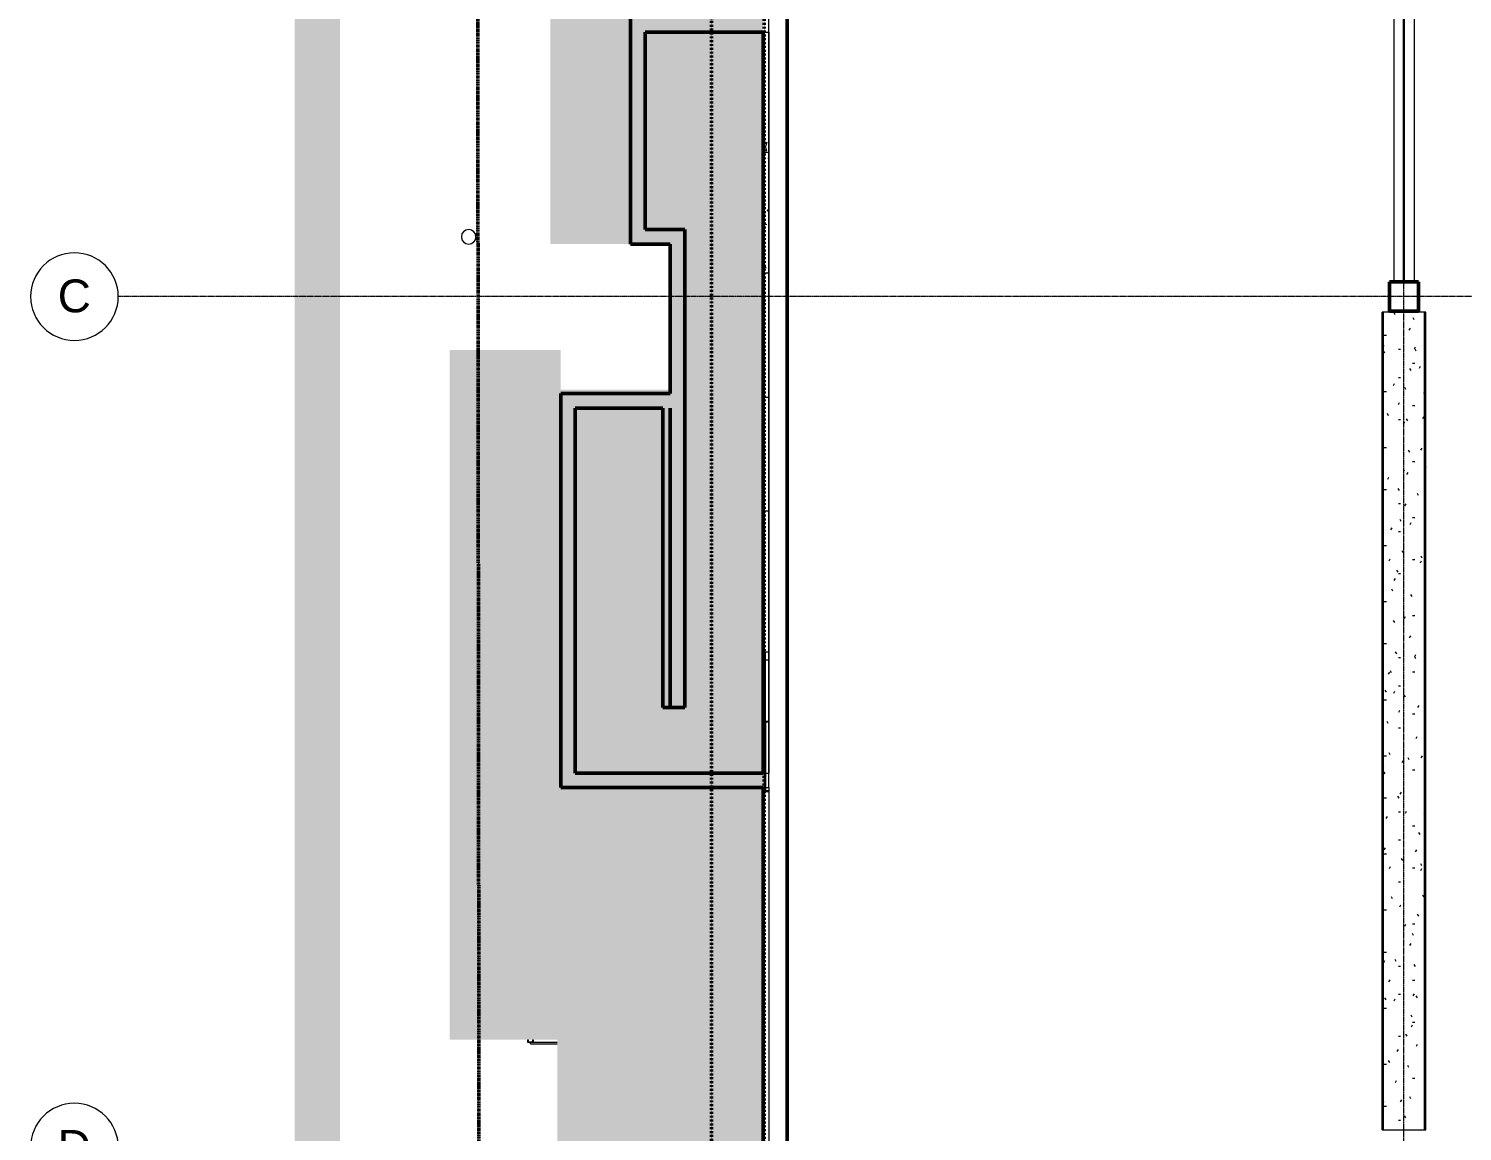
# Model space of a CAD drawing. Header units: inches. Extents: x -4235 to -464, y 9706 to 12365.
# Drawn here: x -4235 to -3449, y 10825 to 11429 of the extents above; entities that cross this region are included whole.
import ezdxf

# ---------------------------------------------------------------- set-up
doc = ezdxf.new("R2010")
doc.units = ezdxf.units.IN
doc.header["$MEASUREMENT"] = 0
for name, pattern in [('Dash 1_16_', [0.125, 0.0625, -0.0625]), ('Double Dash 3_8_', [1, 0.375, -0.125, 0.125, -0.125, 0.125, -0.125]), ('Grid Line 1_2_', [0.875, 0.5, -0.125, 0.125, -0.125]), ('Oculto', [0.28125, 0.1875, -0.09375])]:
    doc.linetypes.add(name, pattern=pattern)
for name, color, linetype, lineweight in [('0-1', 7, 'Continuous', 5), ('A-FLOR-5', 192, 'Continuous', 9), ('A-FLOR-PATT-1', 9, 'Continuous', 9), ('A-GLAZ-CURT', 52, 'Continuous', 9), ('A-GLAZ-CWMG', 51, 'Continuous', 9), ('A-WALL', 113, 'Continuous', 13), ('A-WALL-6', 113, 'Continuous', 9), ('C-PROP-LINE', 91, 'Double Dash 3_8_', 50), ('C-PROP-LINE-1', 91, 'Dash 1_16_', 50), ('C-TOPO-1', 9, 'Continuous', 9), ('E-LITE-EQPM', 33, 'Continuous', 9), ('S-BEAM', 12, 'Continuous', 9), ('S-BEAM-1', 9, 'Continuous', 9), ('S-BEAM-2', 12, 'Oculto', 9), ('S-COLS', 52, 'Continuous', 9), ('S-COLS-1', 52, 'Continuous', 50), ('S-FNDN-5', 32, 'Continuous', 50), ('S-GRID-1', 1, 'Grid Line 1_2_', 9), ('S-GRID-IDEN', 1, 'Continuous', 9)]:
    doc.layers.add(name, color=color, linetype=linetype, lineweight=lineweight)
doc.styles.add('Arial', font='arial.ttf', dxfattribs={"height": 18})
pattern_1 = [(0, (0, 0), (24, 24), [24, -24]), (0, (0, 9), (24, 24), [24, -24]), (0, (0, 18), (24, 24), [24, -24]), (90, (3, 21), (-24, 24), [24, -24]), (90, (12, 21), (-24, 24), [24, -24]), (90, (21, 21), (-24, 24), [24, -24])]

# ---------------------------------------------------------------- blocks, each defined once
blk = doc.blocks.new('CTR  - Topography_rvt-1-BACKGROUND - RCP - BASEMENT FLOOR')
at = {"layer": 'C-TOPO-1'}
h = blk.add_hatch(dxfattribs=at)
h.set_pattern_fill('FP_1', color=256, style=0, pattern_type=2)
h.set_pattern_definition(pattern_1)
h.paths.add_polyline_path([(-4088.96, 9706.2), (-4064.23, 9706.2), (-4064.23, 11551.59), (-4088.96, 11551.59), (-4088.96, 9707.09)], flags=0)
h = blk.add_hatch(dxfattribs=at)
h.set_pattern_fill('FP_1', color=256, style=0, pattern_type=2)
h.set_pattern_definition(pattern_1)
h.paths.add_polyline_path([(-3856.56, 9901.19), (-3832.32, 9901.19), (-3832.32, 9906.13), (-3849.66, 9906.1), (-3849.66, 9906.64), (-3849.64, 9914.65), (-3832.32, 9914.62), (-3832.32, 9962.12), (-3835.72, 9963.94), (-3889.05, 9960.93), (-3891, 9963.76), (-3895.22, 9963.94), (-3991.56, 10021.9), (-3892.13, 10067.99), (-3840.58, 10069.47), (-3832.32, 10067.81), (-3832.32, 11548.59), (-4004.23, 11548.59), (-4004.23, 11434.99), (-3949.06, 11434.99), (-3949.06, 11310.99), (-3883.32, 11310.99), (-3883.32, 11231.11), (-3943.32, 11231.11), (-3943.32, 11252.99), (-4004.17, 11252.99), (-4004.17, 10874.99), (-3945.17, 10874.99), (-3945.17, 10818.99), (-4004.17, 10818.99), (-4004.17, 10215.19), (-3957.17, 10215.19), (-3957.17, 10159.19), (-4004.23, 10159.19), (-4004.23, 9943.19), (-3917.32, 9943.19), (-3917.32, 9947.19), (-3909.32, 9947.19), (-3909.32, 9943.19), (-3906.57, 9943.19), (-3906.57, 9901.19), (-3864.71, 9901.19)], flags=0)
blk = doc.blocks.new('Concrete-Rectangular-Column - ONE-1856735-BACKGROUND - RCP - BASEMENT FLOOR')
at = {"layer": 'S-COLS-1'}
for p, q in [((-8, 8), (8, 8)), ((-8, -8), (-8, 8)), ((8, 8), (8, -8)), ((8, -8), (-8, -8))]:
    blk.add_line(p, q, dxfattribs=at)
blk = doc.blocks.new('Pathway_Cooper_McGraw-Edison _BSC-BRC_Round - Pathway_Cooper_McGraw-Edison _BSC-BRC_Round-V8-BACKGROUND - RCP - BASEMENT FLOOR')
at = {"layer": 'E-LITE-EQPM'}
for start, end in [(0, 180), (180, 360)]:
    blk.add_arc((0, 0), 4, start, end, dxfattribs=at)
blk = doc.blocks.new('W-Ala ancha - W460X177-2681735-BACKGROUND - RCP - BASEMENT FLOOR')
at = {"layer": 'S-BEAM'}
for p, q in [((-76.26, 5.65), (-76.26, -5.65)), ((-76.26, 5.65), (68.53, 5.65)), ((-76.26, -5.65), (68.53, -5.65))]:
    blk.add_line(p, q, dxfattribs=at)
at = {"layer": 'S-BEAM-2'}
for p, q in [((68.53, 0.33), (-76.26, 0.33)), ((68.53, -0.33), (-76.26, -0.33))]:
    blk.add_line(p, q, dxfattribs=at)
blk = doc.blocks.new('Inverted Tee Beam - 24IT 40_32-2543530-BACKGROUND - RCP - BASEMENT FLOOR')
at = {"layer": 'S-BEAM-1'}
h = blk.add_hatch(dxfattribs=at)
h.set_pattern_fill('FP_42', color=256, style=0, pattern_type=2)
h.set_pattern_definition([(90, (11049.439, 1728.268), (-7.68, 21.722), [0.896, -15.396, 0.896, -15.396, -86.889]), (90, (11049.439, 1728.268), (-7.68, 21.722), [-32.583, 0.896, -31.687, 0.896, -15.396, -38.014]), (90, (11049.439, 1728.268), (-7.68, 21.722), [-81.459, 0.896, -9.965, 0.896, -26.257]), (202.208, (11045.599, 1736.414), (-26.0559108, -16.9086766), [1.185, -20.367, 1.185, -135.31]), (202.208, (11045.599, 1736.414), (-26.0559108, -16.9086766), [-22.737, -20.367, 1.185, -41.919, -71.84]), (202.208, (11045.599, 1736.414), (-26.0559108, -16.9086766), [-86.208, 1.185, -20.367, 1.185, -49.103]), (202.208, (11045.599, 1736.414), (-26.0559108, -16.9086766), [-108.945, -13.183, 1.185, -34.735]), (337.792, (11030.239, 1739.129), (27.152691, -4.8140186), [1.185, -20.367, 1.185, -135.31]), (337.792, (11030.239, 1739.129), (27.152691, -4.8140186), [-22.737, -20.367, 1.185, -41.919, -71.84]), (337.792, (11030.239, 1739.129), (27.152691, -4.8140186), [-86.208, 1.185, -20.367, 1.185, -49.103]), (337.792, (11030.239, 1739.129), (27.152691, -4.8140186), [-108.945, -13.183, 1.185, -34.735])])
h.paths.add_polyline_path([(223.82, 12), (-224.29, 12), (-224.29, 11.21), (223.82, 11.21)], flags=0)
h = blk.add_hatch(dxfattribs=at)
h.set_pattern_fill('FP_43', color=256, style=0, pattern_type=2)
h.set_pattern_definition([(90, (11049.439, 3481.324), (-7.68, 30.72), [1.267, -21.773, 1.267, -21.773, -122.88]), (90, (11049.439, 3481.324), (-7.68, 30.72), [-46.08, 1.267, -44.813, 1.267, -21.773, -53.76]), (90, (11049.439, 3481.324), (-7.68, 30.72), [-115.2, 1.267, -14.093, 1.267, -37.133]), (210, (11045.599, 3492.844), (-22.7643004, -22.011075), [1.267, -21.773, 1.267, -21.773, -122.88]), (210, (11045.599, 3492.844), (-22.7643004, -22.011075), [-46.08, 1.267, -44.813, 1.267, -21.773, -53.76]), (210, (11045.599, 3492.844), (-22.7643004, -22.011075), [-115.2, 1.267, -14.093, 1.267, -37.133]), (330, (11030.239, 3496.684), (30.4443004, -8.708925), [1.267, -21.773, 1.267, -21.773, -122.88]), (330, (11030.239, 3496.684), (30.4443004, -8.708925), [-46.08, 1.267, -44.813, 1.267, -21.773, -53.76]), (330, (11030.239, 3496.684), (30.4443004, -8.708925), [-115.2, 1.267, -14.093, 1.267, -37.133])])
h.paths.add_polyline_path([(223.82, -11.21), (223.82, 11.21), (-224.29, 11.21), (-224.29, -11.21), (13.92, -11.21)], flags=0)
h = blk.add_hatch(dxfattribs=at)
h.set_pattern_fill('FP_44', color=256, style=0, pattern_type=2)
h.set_pattern_definition([(90, (11049.439, 1753.056), (-7.68, 21.722), [0.896, -15.396, 0.896, -15.396, -86.889]), (90, (11049.439, 1753.056), (-7.68, 21.722), [-32.583, 0.896, -31.687, 0.896, -15.396, -38.014]), (90, (11049.439, 1753.056), (-7.68, 21.722), [-81.459, 0.896, -9.965, 0.896, -26.257]), (202.208, (11045.599, 1761.201), (-26.0559108, -16.9086766), [1.185, -20.367, 1.185, -135.31]), (202.208, (11045.599, 1761.201), (-26.0559108, -16.9086766), [-22.737, -20.367, 1.185, -41.919, -71.84]), (202.208, (11045.599, 1761.201), (-26.0559108, -16.9086766), [-86.208, 1.185, -20.367, 1.185, -49.103]), (202.208, (11045.599, 1761.201), (-26.0559108, -16.9086766), [-108.945, -13.183, 1.185, -34.735]), (337.792, (11030.239, 1763.917), (27.152691, -4.8140186), [1.185, -20.367, 1.185, -135.31]), (337.792, (11030.239, 1763.917), (27.152691, -4.8140186), [-22.737, -20.367, 1.185, -41.919, -71.84]), (337.792, (11030.239, 1763.917), (27.152691, -4.8140186), [-86.208, 1.185, -20.367, 1.185, -49.103]), (337.792, (11030.239, 1763.917), (27.152691, -4.8140186), [-108.945, -13.183, 1.185, -34.735])])
h.paths.add_polyline_path([(223.82, -11.21), (-224.29, -11.21), (-224.29, -12), (223.82, -12)], flags=0)
at = {"layer": 'S-BEAM'}
for p, q in [((-224.29, 12), (-224.29, 11.21)), ((223.82, 12), (-224.29, 12)), ((-224.29, 11.21), (-224.29, -11.21)), ((223.82, 11.21), (-224.29, 11.21)), ((223.82, 11.21), (223.82, 12)), ((223.82, -11.21), (223.82, 11.21)), ((-224.29, -11.21), (-224.29, -12)), ((223.82, -11.21), (-224.29, -11.21)), ((223.82, -12), (-224.29, -12)), ((223.82, -12), (223.82, -11.21))]:
    blk.add_line(p, q, dxfattribs=at)
blk = doc.blocks.new('Horizontal_Siding - Horizontal_Siding-2854788-BACKGROUND - RCP - BASEMENT FLOOR')
at = {"layer": 'A-GLAZ-CURT'}
for p, q in [((18.1, 2.25), (3.45, 2.25)), ((3.45, 1.5), (16.6, 1.5)), ((18.1, 2.25), (18.1, 1.5))]:
    blk.add_line(p, q, dxfattribs=at)
blk = doc.blocks.new('Rectangular Mullion - RAILING POST-V22-BACKGROUND - RCP - BASEMENT FLOOR')
at = {"layer": 'A-GLAZ-CWMG'}
for p, q in [((-3, 0), (-3, -1.5)), ((0, -1.5), (0, 0)), ((-3, -1.5), (0, -1.5)), ((-2.72, -1.18), (-2.79, -0.21)), ((-0.28, -1.18), (-2.72, -1.18)), ((-0.21, -0.21), (-0.28, -1.18))]:
    blk.add_line(p, q, dxfattribs=at)
for centre, start, end in [((-3, -0.21), 359.47196, 90), ((0, -0.21), 90, 180.52804)]:
    blk.add_arc(centre, 0.21, start, end, dxfattribs=at)
blk = doc.blocks.new('Family - ___-1878357-BACKGROUND - RCP - BASEMENT FLOOR')
at = {"layer": 'C-PROP-LINE'}
blk.add_line((-3989.42, 12089.69), (-3987.26, 10009.09), dxfattribs=at)
blk = doc.blocks.new('Family - ___-2835860-BACKGROUND - RCP - BASEMENT FLOOR')
at = {"layer": 'C-PROP-LINE-1'}
blk.add_line((-3860.72, 9980.19), (-3860.72, 11434.39), dxfattribs=at)
blk = doc.blocks.new('Family - ___-2835903-BACKGROUND - RCP - BASEMENT FLOOR')
at = {"layer": 'C-PROP-LINE-1'}
blk.add_line((-3831.82, 10009.09), (-3831.82, 12089.69), dxfattribs=at)
blk = doc.blocks.new('Family - ___-2835932-BACKGROUND - RCP - BASEMENT FLOOR')
at = {"layer": 'C-PROP-LINE-1'}
blk.add_line((-3860.72, 9980.19), (-3860.72, 12118.59), dxfattribs=at)
blk = doc.blocks.new('Grid - Grid Head - Circle-50561-BACKGROUND - RCP - BASEMENT FLOOR')
at = {"layer": 'S-GRID-IDEN'}
for start, end in [(360, 180), (180, 360)]:
    blk.add_arc((0, 0), 0.25, start, end, dxfattribs=at)

msp = doc.modelspace()

# ---------------------------------------------------------------- hatches: boundary and pattern name
at = {"layer": 'A-FLOR-PATT-1'}
h = msp.add_hatch(dxfattribs=at)
h.set_pattern_fill('FP_2', color=256, style=0, pattern_type=2)
h.set_pattern_definition([(50.006, (-3.525, 0), (27.543225, -2.402044), [2.88, -31.677]), (354.999, (-3.525, 0), (-5.32435, 28.8841), [2.304, -25.339]), (100.449, (-1.23, -0.2), (22.2107, 26.4701), [2.448, -26.924]), (46.19, (-3.525, 7.68), (40.983115, -6.34575), [4.32, -47.515]), (96.634, (-0.11, 7.15), (35.88335, 37.40191), [3.671, -40.386]), (351.182, (-3.525, 7.68), (35.88931, 37.40542), [3.455, -38.008]), (21.004, (0.314, 5.76), (22.92269, -15.45784), [2.879, -31.674]), (325.994, (0.314, 5.76), (9.35113, 27.839187), [2.304, -25.34]), (71.455, (2.224, 4.472), (32.26012, 12.39111), [2.448, -26.923]), (37.506, (-3.525, 0), (0.463745, 12.780136), [1.267, -23.766, 1.267, -24.457, -25.437]), (37.506, (-3.525, 0), (0.463745, 12.780136), [-50.758, 1.267, -24.169]), (7.502, (-3.525, 0), (10.098087, 15.145051), [1.267, -13.399, 1.267, -23.189, -9.694]), (7.502, (-3.525, 0), (10.098087, 15.145051), [-39.121, 1.267, -8.427]), (327.494, (-12.086, 0), (20.497689, -0.868232), [1.267, -8.332, 1.267, -28.68, -39.738]), (327.494, (-12.086, 0), (20.497689, -0.868232), [-39.546, 1.267, -38.471]), (317.494, (-15.926, 0), (22.395305, 3.839117), [1.267, -11.211, 1.267, -18.622, -28.221]), (317.494, (-15.926, 0), (22.395305, 3.839117), [-32.367, 1.267, -26.954])])
h.paths.add_polyline_path([(-3829.32, 11295.11), (-3829.32, 11434.99), (-3832.32, 11434.96), (-3832.32, 11295.11), (-3830.3, 11295.11)], flags=0)

# ---------------------------------------------------------------- linework, layer by layer
at = {"layer": 'A-FLOR-5'}
for p, q in [((-3829.32, 11013.11), (-3829.32, 11434.99)), ((-3829.32, 11295.11), (-3832.32, 11295.11)), ((-3832.32, 11011.61), (-3829.33, 11011.61))]:
    msp.add_line(p, q, dxfattribs=at)
at = {"layer": 'A-WALL'}
for p, q in [((-3832.32, 11426.99), (-3829.32, 11426.99)), ((-3829.32, 11426.99), (-3829.32, 11021.11)), ((-3832.32, 11021.11), (-3829.32, 11021.11)), ((-3832.32, 11013.11), (-3829.32, 11013.11)), ((-3829.32, 11013.11), (-3829.32, 9914.62))]:
    msp.add_line(p, q, dxfattribs=at)
at = {"layer": 'A-WALL-6'}
for p, q in [((-3831.82, 11164.59), (-3831.82, 11295.11)), ((-3829.32, 11226.97), (-3831.82, 11226.97)), ((-3831.82, 11164.59), (-3831.82, 11010.99)), ((-3829.32, 11164.59), (-3831.82, 11164.59)), ((-3831.82, 11087.6), (-3829.32, 11087.6)), ((-3829.32, 11082.88), (-3831.82, 11082.88)), ((-3831.07, 11049.58), (-3831.07, 11087.6)), ((-3831.82, 11049.58), (-3829.32, 11049.58)), ((-3831.82, 11049.2), (-3829.32, 11049.2)), ((-3831.07, 11049.2), (-3831.07, 11011.61)), ((-3831.82, 11010.99), (-3829.33, 11010.99))]:
    msp.add_line(p, q, dxfattribs=at)
at = {"layer": 'S-FNDN-5'}
for p, q in [((-3819.32, 12077.19), (-3819.32, 9914.6)), ((-3905.12, 11310.99), (-3905.12, 11434.99)), ((-3832.32, 11426.99), (-3897.12, 11426.99)), ((-3897.12, 11426.99), (-3897.12, 11318.99)), ((-3832.32, 11021.11), (-3832.32, 11426.99)), ((-3897.12, 11318.99), (-3875.32, 11318.99)), ((-3875.32, 11318.99), (-3875.32, 11057.11)), ((-3883.32, 11310.99), (-3905.12, 11310.99)), ((-3883.32, 11229.11), (-3883.32, 11310.99)), ((-3943.32, 11013.11), (-3943.32, 11229.11)), ((-3943.32, 11229.11), (-3883.32, 11229.11)), ((-3935.32, 11221.11), (-3935.32, 11021.11)), ((-3887.32, 11221.11), (-3935.32, 11221.11)), ((-3887.32, 11057.11), (-3887.32, 11221.11)), ((-3883.32, 11057.11), (-3883.32, 11221.11)), ((-3875.32, 11057.11), (-3887.32, 11057.11)), ((-3935.32, 11021.11), (-3832.32, 11021.11)), ((-3832.32, 11013.11), (-3943.32, 11013.11)), ((-3832.32, 9914.62), (-3832.32, 11013.11))]:
    msp.add_line(p, q, dxfattribs=at)
at = {"layer": 'S-GRID-1'}
for p, q in [((-3481.32, 9836.18), (-3481.32, 12302.98)), ((-464.45, 11282.19), (-4185.7, 11282.19))]:
    msp.add_line(p, q, dxfattribs=at)

# ---------------------------------------------------------------- block references
at = {"layer": '0-1'}
msp.add_blockref('CTR  - Topography_rvt-1-BACKGROUND - RCP - BASEMENT FLOOR', (0, 0), dxfattribs=at)
at = {"layer": 'A-GLAZ-CURT', "rotation": 180}
msp.add_blockref('Horizontal_Siding - Horizontal_Siding-2854788-BACKGROUND - RCP - BASEMENT FLOOR', (-3941.72, 10874.99), dxfattribs=at)
at = {"layer": 'A-GLAZ-CWMG', "extrusion": (0, 0, -1)}
msp.add_blockref('Rectangular Mullion - RAILING POST-V22-BACKGROUND - RCP - BASEMENT FLOOR', (3961.32, 10874.99), dxfattribs=at)
at = {"layer": 'C-PROP-LINE'}
msp.add_blockref('Family - ___-1878357-BACKGROUND - RCP - BASEMENT FLOOR', (0, 0), dxfattribs=at)
at = {"layer": 'C-PROP-LINE-1'}
for name in ['Family - ___-2835860-BACKGROUND - RCP - BASEMENT FLOOR', 'Family - ___-2835932-BACKGROUND - RCP - BASEMENT FLOOR', 'Family - ___-2835903-BACKGROUND - RCP - BASEMENT FLOOR']:
    msp.add_blockref(name, (0, 0), dxfattribs=at)
at = {"layer": 'E-LITE-EQPM'}
msp.add_blockref('Pathway_Cooper_McGraw-Edison _BSC-BRC_Round - Pathway_Cooper_McGraw-Edison _BSC-BRC_Round-V8-BACKGROUND - RCP - BASEMENT FLOOR', (-3993.72, 11314.93), dxfattribs=at)
at = {"layer": 'S-BEAM'}
for name, p, rotation in [('W-Ala ancha - W460X177-2681735-BACKGROUND - RCP - BASEMENT FLOOR', (-3481.32, 11358.71), 269.9999999999998), ('Inverted Tee Beam - 24IT 40_32-2543530-BACKGROUND - RCP - BASEMENT FLOOR', (-3481.32, 11049.44), 269.9999999999994)]:
    msp.add_blockref(name, p, dxfattribs=dict(at, rotation=rotation))
at = {"layer": 'S-COLS'}
msp.add_blockref('Concrete-Rectangular-Column - ONE-1856735-BACKGROUND - RCP - BASEMENT FLOOR', (-3481.32, 11282.19), dxfattribs=at)
at = {"layer": 'S-GRID-IDEN', "xscale": 95.99999999999994, "yscale": 95.99999999999994, "zscale": 95.99999999999994, "rotation": 89.99999999999987}
for p in [(-4209.7, 11282.19), (-4209.7, 10816.19)]:
    msp.add_blockref('Grid - Grid Head - Circle-50561-BACKGROUND - RCP - BASEMENT FLOOR', p, dxfattribs=at)

# ---------------------------------------------------------------- texts
at = {"layer": 'S-GRID-IDEN', "char_height": 18, "width": 22.119, "attachment_point": 1, "style": 'Arial'}
for s, insert in [('C', (-4218.86, 11291.57)), ('D', (-4218.86, 10825.57))]:
    msp.add_mtext(s, dxfattribs=dict(at, insert=insert))

doc.saveas('drawing.dxf')
